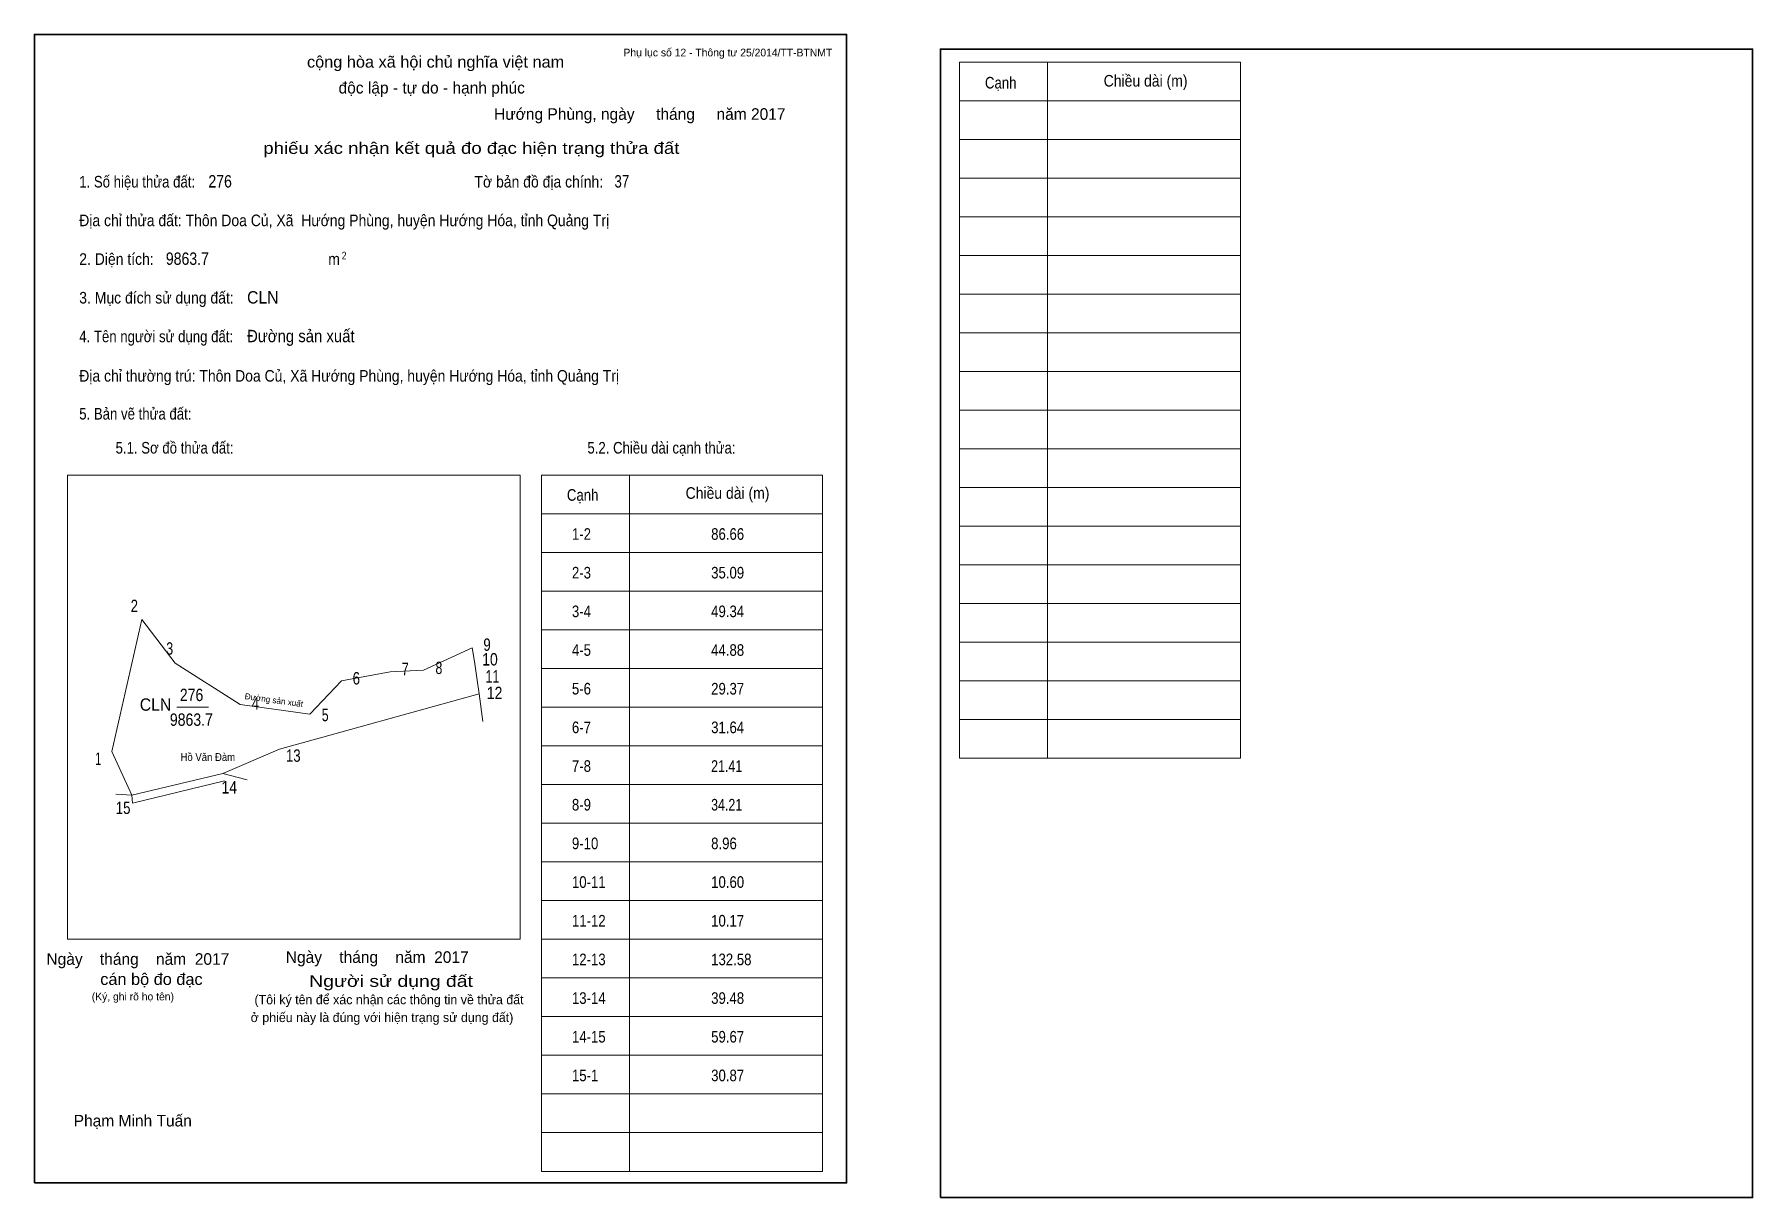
# Model space of a CAD drawing. Header units: centimetres. Extents: x 0 to 44.4, y -0.4 to 29.7.
import ezdxf
from ezdxf.enums import TextEntityAlignment as Align

# ---------------------------------------------------------------- set-up
doc = ezdxf.new("R2010")
doc.units = ezdxf.units.CM
doc.header["$LTSCALE"] = 0.12
for name, color, linetype in [('2', 7, 'Continuous'), ('30', 7, 'Continuous'), ('32', 7, 'Continuous'), ('34', 7, 'Continuous')]:
    doc.layers.add(name, color=color, linetype=linetype)
for name, color, linetype, lineweight in [('33', 7, 'Continuous', 13), ('6', 7, 'Continuous', 13), ('63', 7, 'Continuous', 13)]:
    doc.layers.add(name, color=color, linetype=linetype, lineweight=lineweight)

msp = doc.modelspace()

# ---------------------------------------------------------------- linework, layer by layer
at = {"layer": '33'}
msp.add_line((3.68, 12.3), (4.5, 12.3), dxfattribs=at)
at = {"layer": '6'}
for p, q in [((2.78, 14.57), (3.64, 13.44)), ((11.5, 12.65), (11.44, 13.06)), ((11.5, 12.65), (11.6, 11.93)), ((4.87, 10.59), (5.5, 10.42)), ((2.52, 10.03), (2.11, 10.05))]:
    msp.add_line(p, q, dxfattribs=at)
for points in [[(2.52, 10.03), (2, 11.16), (2.78, 14.57)], [(11.32, 13.84), (10.06, 13.26), (9.2, 13.22), (7.94, 12.98), (7.12, 12.12), (5.32, 12.37), (3.64, 13.44)], [(11.32, 13.84), (11.38, 13.48), (11.44, 13.06)], [(11.5, 12.65), (6.34, 11.22), (4.87, 10.59), (2.52, 10.03)], [(2.52, 10.03), (2.54, 9.82), (4.92, 10.4)]]:
    msp.add_lwpolyline(points, dxfattribs=at)
at = {"layer": '63'}
for p, q in [((23.92, 28.98), (31.19, 28.98)), ((23.92, 10.98), (23.92, 28.98)), ((26.2, 10.98), (26.2, 28.98)), ((31.19, 10.98), (31.19, 28.98)), ((23.92, 27.98), (31.19, 27.98)), ((23.92, 26.98), (31.19, 26.98)), ((23.92, 25.98), (31.19, 25.98)), ((23.92, 24.98), (31.19, 24.98)), ((23.92, 23.98), (31.19, 23.98)), ((23.92, 22.98), (31.19, 22.98)), ((23.92, 21.98), (31.19, 21.98)), ((23.92, 20.98), (31.19, 20.98)), ((23.92, 19.98), (31.19, 19.98)), ((23.92, 18.98), (31.19, 18.98)), ((0.86, 18.3), (12.56, 18.3)), ((0.86, 6.3), (0.86, 18.3)), ((12.56, 6.3), (12.56, 18.3)), ((13.11, 18.3), (20.38, 18.3)), ((13.11, 0.3), (13.11, 18.3)), ((15.39, 0.3), (15.39, 18.3)), ((20.38, 0.3), (20.38, 18.3)), ((23.92, 17.98), (31.19, 17.98)), ((13.11, 17.3), (20.38, 17.3)), ((23.92, 16.98), (31.19, 16.98)), ((13.11, 16.3), (20.38, 16.3)), ((23.92, 15.98), (31.19, 15.98)), ((13.11, 15.3), (20.38, 15.3)), ((23.92, 14.98), (31.19, 14.98)), ((13.11, 14.3), (20.38, 14.3)), ((23.92, 13.98), (31.19, 13.98)), ((13.11, 13.3), (20.38, 13.3)), ((23.92, 12.98), (31.19, 12.98)), ((13.11, 12.3), (20.38, 12.3)), ((23.92, 11.98), (31.19, 11.98)), ((13.11, 11.3), (20.38, 11.3)), ((23.92, 10.98), (31.19, 10.98)), ((13.11, 10.3), (20.38, 10.3)), ((13.11, 9.3), (20.38, 9.3)), ((13.11, 8.3), (20.38, 8.3)), ((13.11, 7.3), (20.38, 7.3)), ((0.86, 6.3), (12.56, 6.3)), ((13.11, 6.3), (20.38, 6.3)), ((13.11, 5.3), (20.38, 5.3)), ((13.11, 4.3), (20.38, 4.3)), ((13.11, 3.3), (20.38, 3.3)), ((13.11, 2.3), (20.38, 2.3)), ((13.11, 1.3), (20.38, 1.3)), ((13.11, 0.3), (20.38, 0.3))]:
    msp.add_line(p, q, dxfattribs=at)
at = {"layer": '63', "lineweight": 35}
for points in [[(0, 0), (0, 29.7), (21, 29.7), (21, 0)], [(23.43, -0.38), (23.43, 29.32), (44.43, 29.32), (44.43, -0.38)]]:
    msp.add_lwpolyline(points, close=True, dxfattribs=at)

# ---------------------------------------------------------------- texts
at = {"layer": '2'}
msp.add_text('Đường sản xuất', height=0.1576, rotation=352.059, dxfattribs=at).set_placement((6.184, 12.408), align=Align.CENTER)
at = {"layer": '2', "width": 0.9}
msp.add_text('Hồ Văn Đàm', height=0.2048, dxfattribs=at).set_placement((4.485, 10.91), align=Align.CENTER)
at = {"layer": '30'}
for s, width, p in [('1-2', 0.85, (13.9, 16.63)), ('86.66', 0.85, (17.5, 16.63)), ('2-3', 0.85, (13.9, 15.63)), ('35.09', 0.85, (17.5, 15.63)), ('3-4', 0.85, (13.9, 14.63)), ('49.34', 0.85, (17.5, 14.63)), ('4-5', 0.85, (13.9, 13.63)), ('44.88', 0.85, (17.5, 13.63)), ('5-6', 0.85, (13.9, 12.63)), ('29.37', 0.85, (17.5, 12.63)), ('6-7', 0.85, (13.9, 11.63)), ('31.64', 0.85, (17.5, 11.63)), ('7-8', 0.85, (13.9, 10.63)), ('21.41', 0.8, (17.5, 10.63)), ('8-9', 0.85, (13.9, 9.63)), ('34.21', 0.8, (17.5, 9.63)), ('9-10', 0.85, (13.9, 8.63)), ('8.96', 0.85, (17.5, 8.63)), ('10-11', 0.85, (13.9, 7.63)), ('10.60', 0.85, (17.5, 7.63)), ('11-12', 0.85, (13.9, 6.63)), ('10.17', 0.85, (17.5, 6.63)), ('12-13', 0.85, (13.9, 5.63)), ('132.58', 0.85, (17.5, 5.63)), ('13-14', 0.85, (13.9, 4.63)), ('39.48', 0.85, (17.5, 4.63)), ('14-15', 0.85, (13.9, 3.63)), ('59.67', 0.85, (17.5, 3.63)), ('15-1', 0.85, (13.9, 2.63)), ('30.87', 0.85, (17.5, 2.63))]:
    msp.add_text(s, height=0.3, dxfattribs=dict(at, width=width)).set_placement(p)
at = {"layer": '32'}
for s, width, p in [('2', 0.8, (2.585, 14.76)), ('3', 0.75, (3.5, 13.66)), ('9', 0.8, (11.705, 13.76)), ('7', 0.75, (9.59, 13.13)), ('8', 0.75, (10.46, 13.16)), ('10', 0.85, (11.78, 13.38)), ('6', 0.8, (8.325, 12.89)), ('11', 0.75, (11.845, 12.94)), ('4', 0.8, (5.715, 12.24)), ('12', 0.85, (11.9, 12.51)), ('5', 0.75, (7.52, 11.94)), ('1', 0.65, (1.65, 10.81)), ('13', 0.8, (6.695, 10.89)), ('14', 0.85, (5.04, 10.07)), ('15', 0.8, (2.295, 9.54))]:
    msp.add_text(s, height=0.32, dxfattribs=dict(at, width=width)).set_placement(p, align=Align.CENTER)
at = {"layer": '33', "width": 0.95}
msp.add_text('CLN', height=0.32, dxfattribs=at).set_placement((3.54, 12.21), align=Align.RIGHT)
at = {"layer": '33', "width": 0.85}
for s, p in [('276', (4.065, 12.46)), ('9863.7', (4.06, 11.82))]:
    msp.add_text(s, height=0.32, dxfattribs=at).set_placement(p, align=Align.CENTER)
at = {"layer": '34'}
for s, width, p in [('276', 0.85, (4.5, 25.74)), ('37', 0.8, (15, 25.74)), ('9863.7', 0.85, (3.4, 23.74)), ('CLN', 0.95, (5.5, 22.74)), ('Đường sản xuất', 0.9, (5.5, 21.74))]:
    msp.add_text(s, height=0.32, dxfattribs=dict(at, width=width)).set_placement(p)
at = {"layer": '63'}
for s, height, p in [('Phụ lục số 12 - Thông tư 25/2014/TT-BTNMT', 0.2, (20.63, 29.13)), ('Ngày    tháng    năm  2017', 0.3, (5.04, 5.64)), ('Ngày    tháng    năm  2017', 0.3, (11.23, 5.69)), ('(Ký, ghi rõ họ tên)', 0.2, (3.61, 4.72))]:
    msp.add_text(s, height=height, dxfattribs=at).set_placement(p, align=Align.RIGHT)
at = {"layer": '63', "width": 1.05}
msp.add_text('cộng hòa xã hội chủ nghĩa việt nam', height=0.3, dxfattribs=at).set_placement((10.375, 28.84), align=Align.CENTER)
at = {"layer": '63'}
for s, height, p in [('độc lập - tự do - hạnh phúc', 0.3, (10.275, 28.17)), ('Hướng Phùng, ngày     tháng     năm 2017', 0.3, (15.655, 27.49)), ('(Tôi ký tên để xác nhận các thông tin về thửa đất ', 0.24, (9.215, 4.62)), ('ở phiếu này là đúng với hiện trạng sử dụng đất)', 0.24, (8.99, 4.16)), ('Phạm Minh Tuấn', 0.3, (2.545, 1.46))]:
    msp.add_text(s, height=height, dxfattribs=at).set_placement(p, align=Align.CENTER)
for s, height, width, p in [('Cạnh', 0.3, 0.85, (24.58, 28.3)), ('Chiều dài (m)', 0.3, 0.9, (27.65, 28.35)), ('1. Số hiệu thửa đất:', 0.3, 0.85, (1.16, 25.74)), ('Tờ bản đồ địa chính:', 0.3, 0.9, (11.38, 25.74)), ('Địa chỉ thửa đất: Thôn Doa Củ, Xã  Hướng Phùng, huyện Hướng Hóa, tỉnh Quảng Trị', 0.3, 0.9, (1.16, 24.74)), ('2. Diện tích:', 0.3, 0.9, (1.16, 23.74)), ('2', 0.2, 0.8, (7.95, 23.88)), ('m', 0.3, 0.9, (7.6, 23.74)), ('3. Mục đích sử dụng đất:', 0.3, 0.9, (1.16, 22.74)), ('4. Tên người sử dụng đất:', 0.3, 0.85, (1.16, 21.74)), ('Địa chỉ thường trú: Thôn Doa Củ, Xã Hướng Phùng, huyện Hướng Hóa, tỉnh Quảng Trị', 0.3, 0.9, (1.16, 20.72)), ('5. Bản vẽ thửa đất:', 0.3, 0.85, (1.16, 19.74)), ('5.1. Sơ đồ thửa đất:', 0.3, 0.85, (2.1, 18.86)), ('5.2. Chiều dài cạnh thửa:', 0.3, 0.85, (14.3, 18.86)), ('Cạnh', 0.3, 0.85, (13.77, 17.64)), ('Chiều dài (m)', 0.3, 0.9, (16.84, 17.69))]:
    msp.add_text(s, height=height, dxfattribs=dict(at, width=width)).set_placement(p)
for s, width, p in [('phiếu xác nhận kết quả đo đạc hiện trạng thửa đất', 1.2, (16.68, 26.61)), ('cán bộ đo đạc', 1.05, (4.35, 5.12)), ('Người sử dụng đất', 1.25, (11.34, 5.07))]:
    msp.add_text(s, height=0.3, dxfattribs=dict(at, width=width)).set_placement(p, align=Align.RIGHT)

doc.saveas('drawing.dxf')
